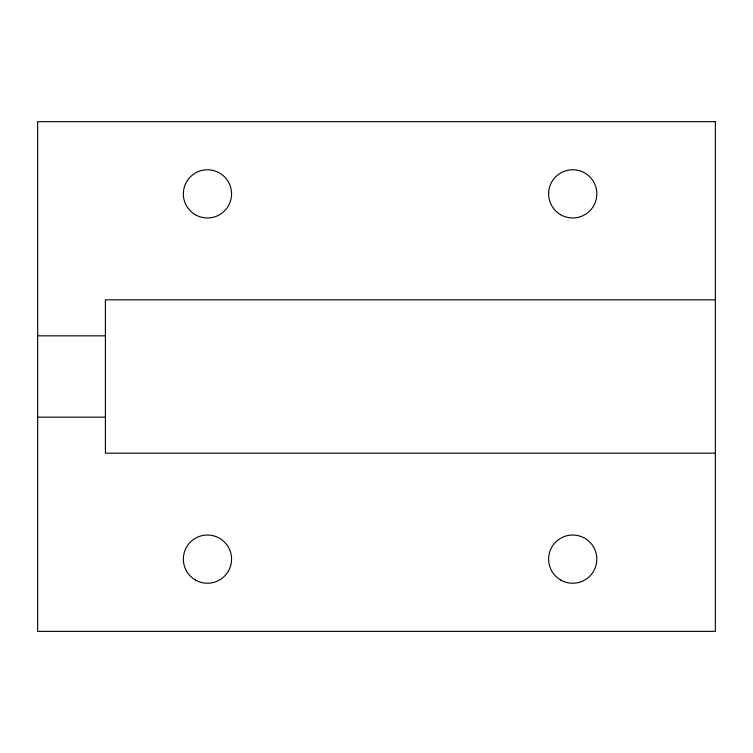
<?xml version="1.0" encoding="UTF-8"?>
<svg xmlns="http://www.w3.org/2000/svg" width="753" height="753" viewBox="0 0 753 753"><rect width="100%" height="100%" fill="white"/><g stroke="black" fill="none" stroke-linecap="round" stroke-linejoin="round"><path stroke-width="1.13" d="M715.35 299.826L105.42 299.826L105.42 453.174L715.35 453.174M37.65 335.838L105.42 335.838M37.65 417.162L105.42 417.162M715.35 121.647L37.65 121.647L37.65 631.353L715.35 631.353L715.35 121.647M195.404 214.737A24.096 24.096 0 0 0 231.557 193.86A24.096 24.096 0 0 0 195.404 172.992A24.096 24.096 0 0 0 195.404 214.737M195.404 580.008A24.096 24.096 0 0 0 231.557 559.14A24.096 24.096 0 0 0 195.404 538.263A24.096 24.096 0 0 0 195.404 580.008M560.674 580.008A24.096 24.096 0 0 0 596.828 559.14A24.096 24.096 0 0 0 560.674 538.263A24.096 24.096 0 0 0 560.674 580.008M560.674 214.737A24.096 24.096 0 0 0 596.828 193.86A24.096 24.096 0 0 0 560.674 172.992A24.096 24.096 0 0 0 560.674 214.737"/></g></svg>
